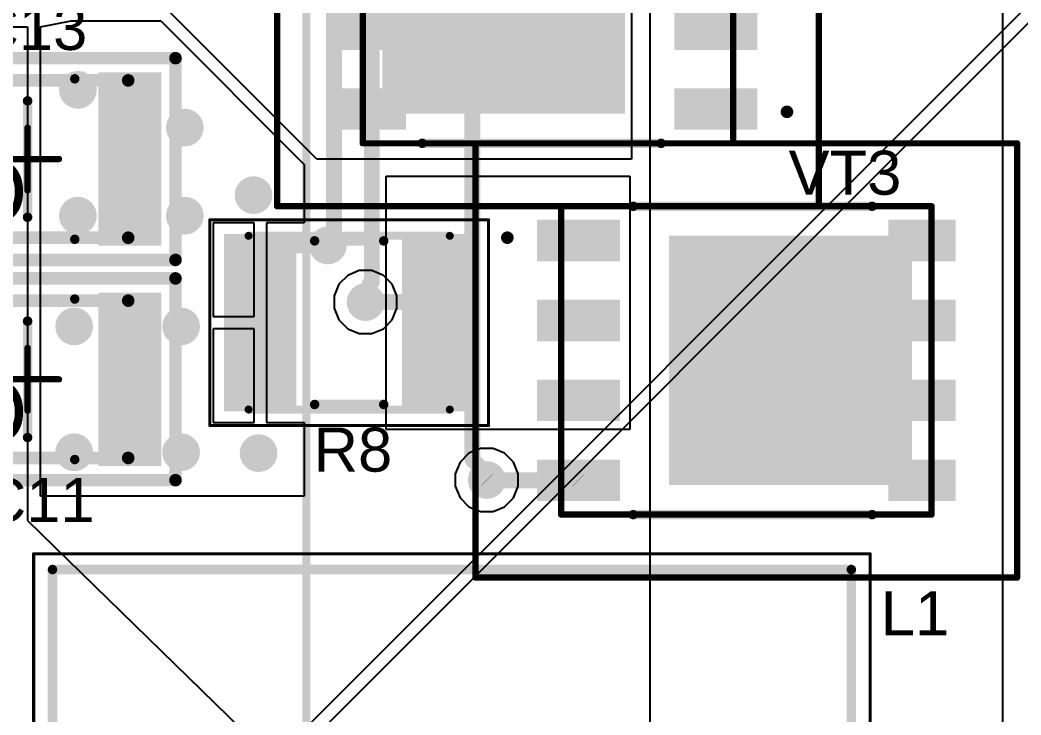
# Model space of a CAD drawing. Header units: inches. Extents: x 0 to 110, y 0 to 95.
# Drawn here: x 16.85 to 32.76, y 32.38 to 43.43 of the extents above; entities that cross this region are included whole.
import ezdxf

# ---------------------------------------------------------------- set-up
doc = ezdxf.new("R2010")
doc.units = ezdxf.units.IN
for name, color, linetype in [('Bottom Courtyard', 56, 'Continuous'), ('Bottom Layer', 5, 'Continuous'), ('Int1', 16, 'Continuous'), ('Int2', 76, 'Continuous'), ('Mechanical 13', 56, 'Continuous'), ('Panelize_Route Cutter Tool Detail', 56, 'Continuous'), ('Top Courtyard', 56, 'Continuous'), ('Top Layer', 1, 'Continuous'), ('Top Overlay', 2, 'Continuous'), ('Top Paste', 8, 'Continuous'), ('Top Solder', 216, 'Continuous'), ('Via Holes', 16, 'Continuous')]:
    doc.layers.add(name, color=color, linetype=linetype)
doc.styles.add('Arial', font='', dxfattribs={"height": 0.2})
doc.styles.get('Arial').set_extended_font_data('Arial')

# ---------------------------------------------------------------- blocks, each defined once
blk = doc.blocks.new('RPI_1037')
at = {"layer": 'Mechanical 13'}
blk.add_lwpolyline([(23.5, 25.5, 0.127, 0.127, 0), (23.5, -25.5, 0.127, 0.127, 0)], format="xyseb", dxfattribs=at)
blk = doc.blocks.new('1210C_1100')
at = {"layer": 'Top Layer'}
for points in [[(-2.102, 1.353), (-1.148, 1.353), (-1.148, -1.353), (-2.102, -1.353)], [(1.148, 1.353), (2.102, 1.353), (2.102, -1.353), (1.148, -1.353)]]:
    blk.add_hatch(color=1, dxfattribs=at).paths.add_polyline_path(points)
at = {"layer": 'Top Paste'}
for points in [[(-2.102, 1.353), (-1.148, 1.353), (-1.148, -1.353), (-2.102, -1.353)], [(1.148, 1.353), (2.102, 1.353), (2.102, -1.353), (1.148, -1.353)]]:
    blk.add_hatch(color=8, dxfattribs=at).paths.add_polyline_path(points)
at = {"layer": 'Top Solder'}
for points in [[(-2.127, 1.378), (-1.123, 1.378), (-1.123, -1.378), (-2.127, -1.378)], [(1.123, 1.378), (2.127, 1.378), (2.127, -1.378), (1.123, -1.378)]]:
    blk.add_hatch(color=216, dxfattribs=at).paths.add_polyline_path(points)
at = {"layer": 'Bottom Courtyard'}
for points in [[(0, 0.5, 0.1, 0.1, 0), (0, -0.5, 0.1, 0.1, 0)], [(0.5, 0, 0.1, 0.1, 0), (-0.5, 0, 0.1, 0.1, 0)]]:
    blk.add_lwpolyline(points, format="xyseb", dxfattribs=at)
for points in [[(-0.025, 0.5, 0.05, 0.05, 1), (0.025, 0.5, 0.05, 0.05, 1)], [(-0.525, 0, 0.05, 0.05, 1), (-0.475, 0, 0.05, 0.05, 1)], [(0.475, 0, 0.05, 0.05, 1), (0.525, 0, 0.05, 0.05, 1)], [(-0.025, -0.5, 0.05, 0.05, 1), (0.025, -0.5, 0.05, 0.05, 1)]]:
    blk.add_lwpolyline(points, format="xyseb", close=True, dxfattribs=at)
at = {"layer": 'Mechanical 13'}
for points in [[(1.6, 1.25, 0.2, 0.2, 0), (-1.6, 1.25, 0.2, 0.2, 0)], [(-1.6, 1.25, 0.2, 0.2, 0), (-1.6, -1.25, 0.2, 0.2, 0)], [(1.6, 1.25, 0.2, 0.2, 0), (1.6, -1.25, 0.2, 0.2, 0)], [(1.6, -1.25, 0.2, 0.2, 0), (-1.6, -1.25, 0.2, 0.2, 0)]]:
    blk.add_lwpolyline(points, format="xyseb", dxfattribs=at)
for points in [[(-1.65, 1.25, 0.1, 0.1, 1), (-1.55, 1.25, 0.1, 0.1, 1)], [(-1.65, 1.25, 0.1, 0.1, 1), (-1.55, 1.25, 0.1, 0.1, 1)], [(1.55, 1.25, 0.1, 0.1, 1), (1.65, 1.25, 0.1, 0.1, 1)], [(1.55, 1.25, 0.1, 0.1, 1), (1.65, 1.25, 0.1, 0.1, 1)], [(-1.65, -1.25, 0.1, 0.1, 1), (-1.55, -1.25, 0.1, 0.1, 1)], [(-1.65, -1.25, 0.1, 0.1, 1), (-1.55, -1.25, 0.1, 0.1, 1)], [(1.55, -1.25, 0.1, 0.1, 1), (1.65, -1.25, 0.1, 0.1, 1)], [(1.55, -1.25, 0.1, 0.1, 1), (1.65, -1.25, 0.1, 0.1, 1)]]:
    blk.add_lwpolyline(points, format="xyseb", close=True, dxfattribs=at)
at = {"layer": 'Panelize_Route Cutter Tool Detail'}
for points in [[(2.352, 1.603, 0.2, 0.2, 0), (-2.352, 1.603, 0.2, 0.2, 0)], [(-2.352, 1.603, 0.2, 0.2, 0), (-2.352, -1.603, 0.2, 0.2, 0)], [(2.352, 1.603, 0.2, 0.2, 0), (2.352, -1.603, 0.2, 0.2, 0)], [(2.352, -1.603, 0.2, 0.2, 0), (-2.352, -1.603, 0.2, 0.2, 0)]]:
    blk.add_lwpolyline(points, format="xyseb", dxfattribs=at)
for points in [[(-2.402, 1.603, 0.1, 0.1, 1), (-2.302, 1.603, 0.1, 0.1, 1)], [(-2.402, 1.603, 0.1, 0.1, 1), (-2.302, 1.603, 0.1, 0.1, 1)], [(2.302, 1.603, 0.1, 0.1, 1), (2.402, 1.603, 0.1, 0.1, 1)], [(2.302, 1.603, 0.1, 0.1, 1), (2.402, 1.603, 0.1, 0.1, 1)], [(-2.402, -1.603, 0.1, 0.1, 1), (-2.302, -1.603, 0.1, 0.1, 1)], [(-2.402, -1.603, 0.1, 0.1, 1), (-2.302, -1.603, 0.1, 0.1, 1)], [(2.302, -1.603, 0.1, 0.1, 1), (2.402, -1.603, 0.1, 0.1, 1)], [(2.302, -1.603, 0.1, 0.1, 1), (2.402, -1.603, 0.1, 0.1, 1)]]:
    blk.add_lwpolyline(points, format="xyseb", close=True, dxfattribs=at)
at = {"layer": 'Top Courtyard'}
for points in [[(2.352, 1.603, 0.2, 0.2, 0), (-2.352, 1.603, 0.2, 0.2, 0)], [(-2.352, 1.603, 0.2, 0.2, 0), (-2.352, -1.603, 0.2, 0.2, 0)], [(2.352, 1.603, 0.2, 0.2, 0), (2.352, -1.603, 0.2, 0.2, 0)], [(2.352, -1.603, 0.2, 0.2, 0), (-2.352, -1.603, 0.2, 0.2, 0)]]:
    blk.add_lwpolyline(points, format="xyseb", dxfattribs=at)
for points in [[(-2.402, 1.603, 0.1, 0.1, 1), (-2.302, 1.603, 0.1, 0.1, 1)], [(-2.402, 1.603, 0.1, 0.1, 1), (-2.302, 1.603, 0.1, 0.1, 1)], [(2.302, 1.603, 0.1, 0.1, 1), (2.402, 1.603, 0.1, 0.1, 1)], [(2.302, 1.603, 0.1, 0.1, 1), (2.402, 1.603, 0.1, 0.1, 1)], [(-2.402, -1.603, 0.1, 0.1, 1), (-2.302, -1.603, 0.1, 0.1, 1)], [(-2.402, -1.603, 0.1, 0.1, 1), (-2.302, -1.603, 0.1, 0.1, 1)], [(2.302, -1.603, 0.1, 0.1, 1), (2.402, -1.603, 0.1, 0.1, 1)], [(2.302, -1.603, 0.1, 0.1, 1), (2.402, -1.603, 0.1, 0.1, 1)]]:
    blk.add_lwpolyline(points, format="xyseb", close=True, dxfattribs=at)
at = {"layer": 'Top Overlay'}
for points in [[(0.75, 1.275, 0.15, 0.15, 0), (-0.75, 1.275, 0.15, 0.15, 0)], [(0, 0.925, 0.15, 0.15, 0), (0, 0, 0.15, 0.15, 0)], [(0, 0, 0.15, 0.15, 0), (0, -0.925, 0.15, 0.15, 0)], [(0.75, -1.275, 0.15, 0.15, 0), (-0.75, -1.275, 0.15, 0.15, 0)]]:
    blk.add_lwpolyline(points, format="xyseb", dxfattribs=at)
for points in [[(-0.788, 1.275, 0.075, 0.075, 1), (-0.713, 1.275, 0.075, 0.075, 1)], [(0.713, 1.275, 0.075, 0.075, 1), (0.788, 1.275, 0.075, 0.075, 1)], [(-0.038, 0.925, 0.075, 0.075, 1), (0.038, 0.925, 0.075, 0.075, 1)], [(-0.038, 0, 0.075, 0.075, 1), (0.038, 0, 0.075, 0.075, 1)], [(-0.038, 0, 0.075, 0.075, 1), (0.038, 0, 0.075, 0.075, 1)], [(-0.038, -0.925, 0.075, 0.075, 1), (0.038, -0.925, 0.075, 0.075, 1)], [(-0.788, -1.275, 0.075, 0.075, 1), (-0.713, -1.275, 0.075, 0.075, 1)], [(0.713, -1.275, 0.075, 0.075, 1), (0.788, -1.275, 0.075, 0.075, 1)]]:
    blk.add_lwpolyline(points, format="xyseb", close=True, dxfattribs=at)
at = {"layer": 'Panelize_Route Cutter Tool Detail', "style": 'Arial'}
blk.add_text('C11', height=1, dxfattribs=at).set_placement((0, 0.011))
blk = doc.blocks.new('1210C_1102')
at = {"layer": 'Top Layer'}
for points in [[(-2.102, 1.353), (-1.148, 1.353), (-1.148, -1.353), (-2.102, -1.353)], [(1.148, 1.353), (2.102, 1.353), (2.102, -1.353), (1.148, -1.353)]]:
    blk.add_hatch(color=1, dxfattribs=at).paths.add_polyline_path(points)
at = {"layer": 'Top Paste'}
for points in [[(-2.102, 1.353), (-1.148, 1.353), (-1.148, -1.353), (-2.102, -1.353)], [(1.148, 1.353), (2.102, 1.353), (2.102, -1.353), (1.148, -1.353)]]:
    blk.add_hatch(color=8, dxfattribs=at).paths.add_polyline_path(points)
at = {"layer": 'Top Solder'}
for points in [[(-2.127, 1.378), (-1.123, 1.378), (-1.123, -1.378), (-2.127, -1.378)], [(1.123, 1.378), (2.127, 1.378), (2.127, -1.378), (1.123, -1.378)]]:
    blk.add_hatch(color=216, dxfattribs=at).paths.add_polyline_path(points)
at = {"layer": 'Bottom Courtyard'}
for points in [[(0, 0.5, 0.1, 0.1, 0), (0, -0.5, 0.1, 0.1, 0)], [(0.5, 0, 0.1, 0.1, 0), (-0.5, 0, 0.1, 0.1, 0)]]:
    blk.add_lwpolyline(points, format="xyseb", dxfattribs=at)
for points in [[(-0.025, 0.5, 0.05, 0.05, 1), (0.025, 0.5, 0.05, 0.05, 1)], [(-0.525, 0, 0.05, 0.05, 1), (-0.475, 0, 0.05, 0.05, 1)], [(0.475, 0, 0.05, 0.05, 1), (0.525, 0, 0.05, 0.05, 1)], [(-0.025, -0.5, 0.05, 0.05, 1), (0.025, -0.5, 0.05, 0.05, 1)]]:
    blk.add_lwpolyline(points, format="xyseb", close=True, dxfattribs=at)
at = {"layer": 'Mechanical 13'}
for points in [[(1.6, 1.25, 0.2, 0.2, 0), (-1.6, 1.25, 0.2, 0.2, 0)], [(-1.6, 1.25, 0.2, 0.2, 0), (-1.6, -1.25, 0.2, 0.2, 0)], [(1.6, 1.25, 0.2, 0.2, 0), (1.6, -1.25, 0.2, 0.2, 0)], [(1.6, -1.25, 0.2, 0.2, 0), (-1.6, -1.25, 0.2, 0.2, 0)]]:
    blk.add_lwpolyline(points, format="xyseb", dxfattribs=at)
for points in [[(-1.65, 1.25, 0.1, 0.1, 1), (-1.55, 1.25, 0.1, 0.1, 1)], [(-1.65, 1.25, 0.1, 0.1, 1), (-1.55, 1.25, 0.1, 0.1, 1)], [(1.55, 1.25, 0.1, 0.1, 1), (1.65, 1.25, 0.1, 0.1, 1)], [(1.55, 1.25, 0.1, 0.1, 1), (1.65, 1.25, 0.1, 0.1, 1)], [(-1.65, -1.25, 0.1, 0.1, 1), (-1.55, -1.25, 0.1, 0.1, 1)], [(-1.65, -1.25, 0.1, 0.1, 1), (-1.55, -1.25, 0.1, 0.1, 1)], [(1.55, -1.25, 0.1, 0.1, 1), (1.65, -1.25, 0.1, 0.1, 1)], [(1.55, -1.25, 0.1, 0.1, 1), (1.65, -1.25, 0.1, 0.1, 1)]]:
    blk.add_lwpolyline(points, format="xyseb", close=True, dxfattribs=at)
at = {"layer": 'Panelize_Route Cutter Tool Detail'}
for points in [[(2.352, 1.603, 0.2, 0.2, 0), (-2.352, 1.603, 0.2, 0.2, 0)], [(-2.352, 1.603, 0.2, 0.2, 0), (-2.352, -1.603, 0.2, 0.2, 0)], [(2.352, 1.603, 0.2, 0.2, 0), (2.352, -1.603, 0.2, 0.2, 0)], [(2.352, -1.603, 0.2, 0.2, 0), (-2.352, -1.603, 0.2, 0.2, 0)]]:
    blk.add_lwpolyline(points, format="xyseb", dxfattribs=at)
for points in [[(-2.402, 1.603, 0.1, 0.1, 1), (-2.302, 1.603, 0.1, 0.1, 1)], [(-2.402, 1.603, 0.1, 0.1, 1), (-2.302, 1.603, 0.1, 0.1, 1)], [(2.302, 1.603, 0.1, 0.1, 1), (2.402, 1.603, 0.1, 0.1, 1)], [(2.302, 1.603, 0.1, 0.1, 1), (2.402, 1.603, 0.1, 0.1, 1)], [(-2.402, -1.603, 0.1, 0.1, 1), (-2.302, -1.603, 0.1, 0.1, 1)], [(-2.402, -1.603, 0.1, 0.1, 1), (-2.302, -1.603, 0.1, 0.1, 1)], [(2.302, -1.603, 0.1, 0.1, 1), (2.402, -1.603, 0.1, 0.1, 1)], [(2.302, -1.603, 0.1, 0.1, 1), (2.402, -1.603, 0.1, 0.1, 1)]]:
    blk.add_lwpolyline(points, format="xyseb", close=True, dxfattribs=at)
at = {"layer": 'Top Courtyard'}
for points in [[(2.352, 1.603, 0.2, 0.2, 0), (-2.352, 1.603, 0.2, 0.2, 0)], [(-2.352, 1.603, 0.2, 0.2, 0), (-2.352, -1.603, 0.2, 0.2, 0)], [(2.352, 1.603, 0.2, 0.2, 0), (2.352, -1.603, 0.2, 0.2, 0)], [(2.352, -1.603, 0.2, 0.2, 0), (-2.352, -1.603, 0.2, 0.2, 0)]]:
    blk.add_lwpolyline(points, format="xyseb", dxfattribs=at)
for points in [[(-2.402, 1.603, 0.1, 0.1, 1), (-2.302, 1.603, 0.1, 0.1, 1)], [(-2.402, 1.603, 0.1, 0.1, 1), (-2.302, 1.603, 0.1, 0.1, 1)], [(2.302, 1.603, 0.1, 0.1, 1), (2.402, 1.603, 0.1, 0.1, 1)], [(2.302, 1.603, 0.1, 0.1, 1), (2.402, 1.603, 0.1, 0.1, 1)], [(-2.402, -1.603, 0.1, 0.1, 1), (-2.302, -1.603, 0.1, 0.1, 1)], [(-2.402, -1.603, 0.1, 0.1, 1), (-2.302, -1.603, 0.1, 0.1, 1)], [(2.302, -1.603, 0.1, 0.1, 1), (2.402, -1.603, 0.1, 0.1, 1)], [(2.302, -1.603, 0.1, 0.1, 1), (2.402, -1.603, 0.1, 0.1, 1)]]:
    blk.add_lwpolyline(points, format="xyseb", close=True, dxfattribs=at)
at = {"layer": 'Top Overlay'}
for points in [[(0.75, 1.275, 0.15, 0.15, 0), (-0.75, 1.275, 0.15, 0.15, 0)], [(0, 0.925, 0.15, 0.15, 0), (0, 0, 0.15, 0.15, 0)], [(0, 0, 0.15, 0.15, 0), (0, -0.925, 0.15, 0.15, 0)], [(0.75, -1.275, 0.15, 0.15, 0), (-0.75, -1.275, 0.15, 0.15, 0)]]:
    blk.add_lwpolyline(points, format="xyseb", dxfattribs=at)
for points in [[(-0.788, 1.275, 0.075, 0.075, 1), (-0.713, 1.275, 0.075, 0.075, 1)], [(0.713, 1.275, 0.075, 0.075, 1), (0.788, 1.275, 0.075, 0.075, 1)], [(-0.038, 0.925, 0.075, 0.075, 1), (0.038, 0.925, 0.075, 0.075, 1)], [(-0.038, 0, 0.075, 0.075, 1), (0.038, 0, 0.075, 0.075, 1)], [(-0.038, 0, 0.075, 0.075, 1), (0.038, 0, 0.075, 0.075, 1)], [(-0.038, -0.925, 0.075, 0.075, 1), (0.038, -0.925, 0.075, 0.075, 1)], [(-0.788, -1.275, 0.075, 0.075, 1), (-0.713, -1.275, 0.075, 0.075, 1)], [(0.713, -1.275, 0.075, 0.075, 1), (0.788, -1.275, 0.075, 0.075, 1)]]:
    blk.add_lwpolyline(points, format="xyseb", close=True, dxfattribs=at)
at = {"layer": 'Panelize_Route Cutter Tool Detail', "style": 'Arial'}
blk.add_text('C13', height=1, dxfattribs=at).set_placement((0, 0.011))
blk = doc.blocks.new('SPRH127_1114')
at = {"layer": 'Mechanical 13'}
for points in [[(-6.096, 6.223, 0.127, 0.127, 0), (-6.096, -6.477, 0.127, 0.127, 0)], [(6.604, 6.223, 0.127, 0.127, 0), (6.604, -6.477, 0.127, 0.127, 0)], [(6.604, -6.477, 0.127, 0.127, 0), (-6.096, -6.477, 0.127, 0.127, 0)]]:
    blk.add_lwpolyline(points, format="xyseb", dxfattribs=at)
for points in [[(-6.128, -6.477, 0.0635, 0.0635, 1), (-6.064, -6.477, 0.0635, 0.0635, 1)], [(-6.128, -6.477, 0.0635, 0.0635, 1), (-6.064, -6.477, 0.0635, 0.0635, 1)], [(6.572, -6.477, 0.0635, 0.0635, 1), (6.636, -6.477, 0.0635, 0.0635, 1)], [(6.572, -6.477, 0.0635, 0.0635, 1), (6.636, -6.477, 0.0635, 0.0635, 1)]]:
    blk.add_lwpolyline(points, format="xyseb", close=True, dxfattribs=at)
at = {"layer": 'Top Courtyard'}
for points in [[(-6.396, 6.473, 0.05, 0.05, 0), (-6.396, -6.727, 0.05, 0.05, 0)], [(6.904, 6.473, 0.05, 0.05, 0), (6.904, -6.727, 0.05, 0.05, 0)], [(6.904, -6.727, 0.05, 0.05, 0), (-6.396, -6.727, 0.05, 0.05, 0)]]:
    blk.add_lwpolyline(points, format="xyseb", dxfattribs=at)
for points in [[(-6.408, -6.727, 0.025, 0.025, 1), (-6.384, -6.727, 0.025, 0.025, 1)], [(-6.408, -6.727, 0.025, 0.025, 1), (-6.384, -6.727, 0.025, 0.025, 1)], [(6.892, -6.727, 0.025, 0.025, 1), (6.916, -6.727, 0.025, 0.025, 1)], [(6.892, -6.727, 0.025, 0.025, 1), (6.916, -6.727, 0.025, 0.025, 1)]]:
    blk.add_lwpolyline(points, format="xyseb", close=True, dxfattribs=at)
at = {"layer": 'Top Overlay'}
for points in [[(-6.096, -3.227, 0.15, 0.15, 0), (-6.096, -6.477, 0.15, 0.15, 0)], [(6.604, -3.227, 0.15, 0.15, 0), (6.604, -6.477, 0.15, 0.15, 0)], [(6.604, -6.477, 0.15, 0.15, 0), (-6.096, -6.477, 0.15, 0.15, 0)]]:
    blk.add_lwpolyline(points, format="xyseb", dxfattribs=at)
for points in [[(-6.134, -6.477, 0.075, 0.075, 1), (-6.058, -6.477, 0.075, 0.075, 1)], [(-6.134, -6.477, 0.075, 0.075, 1), (-6.058, -6.477, 0.075, 0.075, 1)], [(6.566, -6.477, 0.075, 0.075, 1), (6.642, -6.477, 0.075, 0.075, 1)], [(6.566, -6.477, 0.075, 0.075, 1), (6.642, -6.477, 0.075, 0.075, 1)]]:
    blk.add_lwpolyline(points, format="xyseb", close=True, dxfattribs=at)
blk = doc.blocks.new('1210R_1121')
at = {"layer": 'Top Layer'}
for points in [[(-1.963, 1.385), (-0.863, 1.385), (-0.863, -1.385), (-1.963, -1.385)], [(0.863, 1.385), (1.963, 1.385), (1.963, -1.385), (0.863, -1.385)]]:
    blk.add_hatch(color=1, dxfattribs=at).paths.add_polyline_path(points)
at = {"layer": 'Top Paste'}
for points in [[(-1.963, 1.385), (-0.863, 1.385), (-0.863, -1.385), (-1.963, -1.385)], [(0.863, 1.385), (1.963, 1.385), (1.963, -1.385), (0.863, -1.385)]]:
    blk.add_hatch(color=8, dxfattribs=at).paths.add_polyline_path(points)
at = {"layer": 'Top Solder'}
for points in [[(-1.988, 1.41), (-0.838, 1.41), (-0.838, -1.41), (-1.988, -1.41)], [(0.838, 1.41), (1.988, 1.41), (1.988, -1.41), (0.838, -1.41)]]:
    blk.add_hatch(color=216, dxfattribs=at).paths.add_polyline_path(points)
at = {"layer": 'Mechanical 13'}
for points in [[(-1.6, 1.38, 0.127, 0.127, 0), (1.6, 1.38, 0.127, 0.127, 0)], [(-1.6, -1.38, 0.127, 0.127, 0), (-1.6, 1.38, 0.127, 0.127, 0)], [(1.6, -1.38, 0.127, 0.127, 0), (1.6, 1.38, 0.127, 0.127, 0)], [(-1.6, -1.38, 0.127, 0.127, 0), (1.6, -1.38, 0.127, 0.127, 0)]]:
    blk.add_lwpolyline(points, format="xyseb", dxfattribs=at)
for points in [[(-1.632, 1.38, 0.0635, 0.0635, 1), (-1.568, 1.38, 0.0635, 0.0635, 1)], [(-1.632, 1.38, 0.0635, 0.0635, 1), (-1.568, 1.38, 0.0635, 0.0635, 1)], [(1.568, 1.38, 0.0635, 0.0635, 1), (1.632, 1.38, 0.0635, 0.0635, 1)], [(1.568, 1.38, 0.0635, 0.0635, 1), (1.632, 1.38, 0.0635, 0.0635, 1)], [(-1.632, -1.38, 0.0635, 0.0635, 1), (-1.568, -1.38, 0.0635, 0.0635, 1)], [(-1.632, -1.38, 0.0635, 0.0635, 1), (-1.568, -1.38, 0.0635, 0.0635, 1)], [(1.568, -1.38, 0.0635, 0.0635, 1), (1.632, -1.38, 0.0635, 0.0635, 1)], [(1.568, -1.38, 0.0635, 0.0635, 1), (1.632, -1.38, 0.0635, 0.0635, 1)]]:
    blk.add_lwpolyline(points, format="xyseb", close=True, dxfattribs=at)
at = {"layer": 'Top Courtyard'}
for points in [[(-2.215, 1.635, 0.05, 0.05, 0), (2.215, 1.635, 0.05, 0.05, 0)], [(-2.215, -1.635, 0.05, 0.05, 0), (-2.215, 1.635, 0.05, 0.05, 0)], [(2.215, -1.635, 0.05, 0.05, 0), (2.215, 1.635, 0.05, 0.05, 0)], [(-2.215, -1.635, 0.05, 0.05, 0), (2.215, -1.635, 0.05, 0.05, 0)]]:
    blk.add_lwpolyline(points, format="xyseb", dxfattribs=at)
for points in [[(-2.227, 1.635, 0.025, 0.025, 1), (-2.203, 1.635, 0.025, 0.025, 1)], [(-2.227, 1.635, 0.025, 0.025, 1), (-2.203, 1.635, 0.025, 0.025, 1)], [(2.203, 1.635, 0.025, 0.025, 1), (2.227, 1.635, 0.025, 0.025, 1)], [(2.203, 1.635, 0.025, 0.025, 1), (2.227, 1.635, 0.025, 0.025, 1)], [(-2.227, -1.635, 0.025, 0.025, 1), (-2.203, -1.635, 0.025, 0.025, 1)], [(-2.227, -1.635, 0.025, 0.025, 1), (-2.203, -1.635, 0.025, 0.025, 1)], [(2.203, -1.635, 0.025, 0.025, 1), (2.227, -1.635, 0.025, 0.025, 1)], [(2.203, -1.635, 0.025, 0.025, 1), (2.227, -1.635, 0.025, 0.025, 1)]]:
    blk.add_lwpolyline(points, format="xyseb", close=True, dxfattribs=at)
at = {"layer": 'Top Overlay'}
for points in [[(-0.55, 1.3, 0.15, 0.15, 0), (0.55, 1.3, 0.15, 0.15, 0)], [(-0.55, -1.3, 0.15, 0.15, 0), (0.55, -1.3, 0.15, 0.15, 0)]]:
    blk.add_lwpolyline(points, format="xyseb", dxfattribs=at)
for points in [[(-0.587, 1.3, 0.075, 0.075, 1), (-0.512, 1.3, 0.075, 0.075, 1)], [(0.512, 1.3, 0.075, 0.075, 1), (0.587, 1.3, 0.075, 0.075, 1)], [(-0.587, -1.3, 0.075, 0.075, 1), (-0.512, -1.3, 0.075, 0.075, 1)], [(0.512, -1.3, 0.075, 0.075, 1), (0.587, -1.3, 0.075, 0.075, 1)]]:
    blk.add_lwpolyline(points, format="xyseb", close=True, dxfattribs=at)
blk = doc.blocks.new('P____PAK_SO_8_1126')
at = {"layer": 'Top Layer'}
for points in [[(-3.178, 2.21), (-1.908, 2.21), (-1.908, 1.6), (-3.178, 1.6)], [(2.411, 2.21), (3.431, 2.21), (3.431, 1.6), (2.411, 1.6)], [(-1.075, -1.955), (-1.075, 1.955), (2.735, 1.955), (2.735, -1.955)], [(-3.178, 0.94), (-1.908, 0.94), (-1.908, 0.33), (-3.178, 0.33)], [(2.722, 0.94), (3.432, 0.94), (3.432, 0.33), (2.722, 0.33)], [(-3.178, -0.33), (-1.908, -0.33), (-1.908, -0.94), (-3.178, -0.94)], [(2.722, -0.33), (3.432, -0.33), (3.432, -0.94), (2.722, -0.94)], [(-3.178, -1.6), (-1.908, -1.6), (-1.908, -2.21), (-3.178, -2.21)], [(2.411, -1.6), (3.431, -1.6), (3.431, -2.21), (2.411, -2.21)]]:
    blk.add_hatch(color=1, dxfattribs=at).paths.add_polyline_path(points)
at = {"layer": 'Top Paste'}
for points in [[(-3.178, 2.21), (-1.908, 2.21), (-1.908, 1.6), (-3.178, 1.6)], [(2.411, 2.21), (3.431, 2.21), (3.431, 1.6), (2.411, 1.6)], [(-1.075, -1.955), (-1.075, 1.955), (2.735, 1.955), (2.735, -1.955)], [(-3.178, 0.94), (-1.908, 0.94), (-1.908, 0.33), (-3.178, 0.33)], [(2.722, 0.94), (3.432, 0.94), (3.432, 0.33), (2.722, 0.33)], [(-3.178, -0.33), (-1.908, -0.33), (-1.908, -0.94), (-3.178, -0.94)], [(2.722, -0.33), (3.432, -0.33), (3.432, -0.94), (2.722, -0.94)], [(-3.178, -1.6), (-1.908, -1.6), (-1.908, -2.21), (-3.178, -2.21)], [(2.411, -1.6), (3.431, -1.6), (3.431, -2.21), (2.411, -2.21)]]:
    blk.add_hatch(color=8, dxfattribs=at).paths.add_polyline_path(points)
at = {"layer": 'Top Solder'}
for points in [[(-3.203, 2.235), (-1.883, 2.235), (-1.883, 1.575), (-3.203, 1.575)], [(2.386, 2.235), (3.456, 2.235), (3.456, 1.575), (2.386, 1.575)], [(-1.1, -1.98), (-1.1, 1.98), (2.76, 1.98), (2.76, -1.98)], [(-3.203, 0.965), (-1.883, 0.965), (-1.883, 0.305), (-3.203, 0.305)], [(2.697, 0.965), (3.457, 0.965), (3.457, 0.305), (2.697, 0.305)], [(-3.203, -0.305), (-1.883, -0.305), (-1.883, -0.965), (-3.203, -0.965)], [(2.697, -0.305), (3.457, -0.305), (3.457, -0.965), (2.697, -0.965)], [(-3.203, -1.575), (-1.883, -1.575), (-1.883, -2.235), (-3.203, -2.235)], [(2.386, -1.575), (3.456, -1.575), (3.456, -2.235), (2.386, -2.235)]]:
    blk.add_hatch(color=216, dxfattribs=at).paths.add_polyline_path(points)
at = {"layer": 'Mechanical 13'}
for points in [[(-2.818, 2.45, 0.1, 0.1, 0), (-2.818, -2.45, 0.1, 0.1, 0)], [(3.072, 2.45, 0.1, 0.1, 0), (-2.818, 2.45, 0.1, 0.1, 0)], [(3.072, 2.45, 0.1, 0.1, 0), (3.072, -2.45, 0.1, 0.1, 0)], [(3.072, -2.45, 0.1, 0.1, 0), (-2.818, -2.45, 0.1, 0.1, 0)]]:
    blk.add_lwpolyline(points, format="xyseb", dxfattribs=at)
for points in [[(-2.843, 2.45, 0.05, 0.05, 1), (-2.793, 2.45, 0.05, 0.05, 1)], [(-2.843, 2.45, 0.05, 0.05, 1), (-2.793, 2.45, 0.05, 0.05, 1)], [(3.047, 2.45, 0.05, 0.05, 1), (3.097, 2.45, 0.05, 0.05, 1)], [(3.047, 2.45, 0.05, 0.05, 1), (3.097, 2.45, 0.05, 0.05, 1)], [(-2.843, -2.45, 0.05, 0.05, 1), (-2.793, -2.45, 0.05, 0.05, 1)], [(-2.843, -2.45, 0.05, 0.05, 1), (-2.793, -2.45, 0.05, 0.05, 1)], [(3.047, -2.45, 0.05, 0.05, 1), (3.097, -2.45, 0.05, 0.05, 1)], [(3.047, -2.45, 0.05, 0.05, 1), (3.097, -2.45, 0.05, 0.05, 1)]]:
    blk.add_lwpolyline(points, format="xyseb", close=True, dxfattribs=at)
at = {"layer": 'Top Courtyard'}
for points in [[(-4.178, 3.45, 0.1, 0.1, 0), (-4.178, -3.45, 0.1, 0.1, 0)], [(4.432, 3.45, 0.1, 0.1, 0), (-4.178, 3.45, 0.1, 0.1, 0)], [(4.432, 3.45, 0.1, 0.1, 0), (4.432, -3.45, 0.1, 0.1, 0)], [(4.432, -3.45, 0.1, 0.1, 0), (-4.178, -3.45, 0.1, 0.1, 0)]]:
    blk.add_lwpolyline(points, format="xyseb", dxfattribs=at)
for points in [[(-4.203, 3.45, 0.05, 0.05, 1), (-4.153, 3.45, 0.05, 0.05, 1)], [(-4.203, 3.45, 0.05, 0.05, 1), (-4.153, 3.45, 0.05, 0.05, 1)], [(4.407, 3.45, 0.05, 0.05, 1), (4.457, 3.45, 0.05, 0.05, 1)], [(4.407, 3.45, 0.05, 0.05, 1), (4.457, 3.45, 0.05, 0.05, 1)], [(-4.203, -3.45, 0.05, 0.05, 1), (-4.153, -3.45, 0.05, 0.05, 1)], [(-4.203, -3.45, 0.05, 0.05, 1), (-4.153, -3.45, 0.05, 0.05, 1)], [(4.407, -3.45, 0.05, 0.05, 1), (4.457, -3.45, 0.05, 0.05, 1)], [(4.407, -3.45, 0.05, 0.05, 1), (4.457, -3.45, 0.05, 0.05, 1)]]:
    blk.add_lwpolyline(points, format="xyseb", close=True, dxfattribs=at)
at = {"layer": 'Top Overlay'}
for points in [[(2.127, 2.45, 0.15, 0.15, 0), (-1.673, 2.45, 0.15, 0.15, 0)], [(-3.673, 1.9, 0.1, 0.1, -1), (-3.673, 2, 0.1, 0.1, 0)], [(-3.673, 2, 0.1, 0.1, -1), (-3.673, 1.9, 0.1, 0.1, 0)], [(2.127, -2.45, 0.15, 0.15, 0), (-1.673, -2.45, 0.15, 0.15, 0)]]:
    blk.add_lwpolyline(points, format="xyseb", dxfattribs=at)
for points in [[(-1.71, 2.45, 0.075, 0.075, 1), (-1.635, 2.45, 0.075, 0.075, 1)], [(2.09, 2.45, 0.075, 0.075, 1), (2.165, 2.45, 0.075, 0.075, 1)], [(-3.698, 2, 0.05, 0.05, 1), (-3.648, 2, 0.05, 0.05, 1)], [(-3.698, 2, 0.05, 0.05, 1), (-3.648, 2, 0.05, 0.05, 1)], [(-3.698, 1.9, 0.05, 0.05, 1), (-3.648, 1.9, 0.05, 0.05, 1)], [(-3.698, 1.9, 0.05, 0.05, 1), (-3.648, 1.9, 0.05, 0.05, 1)], [(-1.71, -2.45, 0.075, 0.075, 1), (-1.635, -2.45, 0.075, 0.075, 1)], [(2.09, -2.45, 0.075, 0.075, 1), (2.165, -2.45, 0.075, 0.075, 1)]]:
    blk.add_lwpolyline(points, format="xyseb", close=True, dxfattribs=at)
blk = doc.blocks.new('P____PAK_SO_8_1127')
at = {"layer": 'Top Layer'}
for points in [[(-3.178, 2.21), (-1.908, 2.21), (-1.908, 1.6), (-3.178, 1.6)], [(2.411, 2.21), (3.431, 2.21), (3.431, 1.6), (2.411, 1.6)], [(-1.075, -1.955), (-1.075, 1.955), (2.735, 1.955), (2.735, -1.955)], [(-3.178, 0.94), (-1.908, 0.94), (-1.908, 0.33), (-3.178, 0.33)], [(2.722, 0.94), (3.432, 0.94), (3.432, 0.33), (2.722, 0.33)], [(-3.178, -0.33), (-1.908, -0.33), (-1.908, -0.94), (-3.178, -0.94)], [(2.722, -0.33), (3.432, -0.33), (3.432, -0.94), (2.722, -0.94)], [(-3.178, -1.6), (-1.908, -1.6), (-1.908, -2.21), (-3.178, -2.21)], [(2.411, -1.6), (3.431, -1.6), (3.431, -2.21), (2.411, -2.21)]]:
    blk.add_hatch(color=1, dxfattribs=at).paths.add_polyline_path(points)
at = {"layer": 'Top Paste'}
for points in [[(-3.178, 2.21), (-1.908, 2.21), (-1.908, 1.6), (-3.178, 1.6)], [(2.411, 2.21), (3.431, 2.21), (3.431, 1.6), (2.411, 1.6)], [(-1.075, -1.955), (-1.075, 1.955), (2.735, 1.955), (2.735, -1.955)], [(-3.178, 0.94), (-1.908, 0.94), (-1.908, 0.33), (-3.178, 0.33)], [(2.722, 0.94), (3.432, 0.94), (3.432, 0.33), (2.722, 0.33)], [(-3.178, -0.33), (-1.908, -0.33), (-1.908, -0.94), (-3.178, -0.94)], [(2.722, -0.33), (3.432, -0.33), (3.432, -0.94), (2.722, -0.94)], [(-3.178, -1.6), (-1.908, -1.6), (-1.908, -2.21), (-3.178, -2.21)], [(2.411, -1.6), (3.431, -1.6), (3.431, -2.21), (2.411, -2.21)]]:
    blk.add_hatch(color=8, dxfattribs=at).paths.add_polyline_path(points)
at = {"layer": 'Top Solder'}
for points in [[(-3.203, 2.235), (-1.883, 2.235), (-1.883, 1.575), (-3.203, 1.575)], [(2.386, 2.235), (3.456, 2.235), (3.456, 1.575), (2.386, 1.575)], [(-1.1, -1.98), (-1.1, 1.98), (2.76, 1.98), (2.76, -1.98)], [(-3.203, 0.965), (-1.883, 0.965), (-1.883, 0.305), (-3.203, 0.305)], [(2.697, 0.965), (3.457, 0.965), (3.457, 0.305), (2.697, 0.305)], [(-3.203, -0.305), (-1.883, -0.305), (-1.883, -0.965), (-3.203, -0.965)], [(2.697, -0.305), (3.457, -0.305), (3.457, -0.965), (2.697, -0.965)], [(-3.203, -1.575), (-1.883, -1.575), (-1.883, -2.235), (-3.203, -2.235)], [(2.386, -1.575), (3.456, -1.575), (3.456, -2.235), (2.386, -2.235)]]:
    blk.add_hatch(color=216, dxfattribs=at).paths.add_polyline_path(points)
at = {"layer": 'Mechanical 13'}
for points in [[(-2.818, 2.45, 0.1, 0.1, 0), (3.072, 2.45, 0.1, 0.1, 0)], [(-2.818, -2.45, 0.1, 0.1, 0), (-2.818, 2.45, 0.1, 0.1, 0)], [(3.072, -2.45, 0.1, 0.1, 0), (3.072, 2.45, 0.1, 0.1, 0)], [(-2.818, -2.45, 0.1, 0.1, 0), (3.072, -2.45, 0.1, 0.1, 0)]]:
    blk.add_lwpolyline(points, format="xyseb", dxfattribs=at)
for points in [[(-2.843, 2.45, 0.05, 0.05, 1), (-2.793, 2.45, 0.05, 0.05, 1)], [(-2.843, 2.45, 0.05, 0.05, 1), (-2.793, 2.45, 0.05, 0.05, 1)], [(3.047, 2.45, 0.05, 0.05, 1), (3.097, 2.45, 0.05, 0.05, 1)], [(3.047, 2.45, 0.05, 0.05, 1), (3.097, 2.45, 0.05, 0.05, 1)], [(-2.843, -2.45, 0.05, 0.05, 1), (-2.793, -2.45, 0.05, 0.05, 1)], [(-2.843, -2.45, 0.05, 0.05, 1), (-2.793, -2.45, 0.05, 0.05, 1)], [(3.047, -2.45, 0.05, 0.05, 1), (3.097, -2.45, 0.05, 0.05, 1)], [(3.047, -2.45, 0.05, 0.05, 1), (3.097, -2.45, 0.05, 0.05, 1)]]:
    blk.add_lwpolyline(points, format="xyseb", close=True, dxfattribs=at)
at = {"layer": 'Top Courtyard'}
for points in [[(-4.178, 3.45, 0.1, 0.1, 0), (4.432, 3.45, 0.1, 0.1, 0)], [(-4.178, -3.45, 0.1, 0.1, 0), (-4.178, 3.45, 0.1, 0.1, 0)], [(4.432, -3.45, 0.1, 0.1, 0), (4.432, 3.45, 0.1, 0.1, 0)], [(-4.178, -3.45, 0.1, 0.1, 0), (4.432, -3.45, 0.1, 0.1, 0)]]:
    blk.add_lwpolyline(points, format="xyseb", dxfattribs=at)
for points in [[(-4.203, 3.45, 0.05, 0.05, 1), (-4.153, 3.45, 0.05, 0.05, 1)], [(-4.203, 3.45, 0.05, 0.05, 1), (-4.153, 3.45, 0.05, 0.05, 1)], [(4.407, 3.45, 0.05, 0.05, 1), (4.457, 3.45, 0.05, 0.05, 1)], [(4.407, 3.45, 0.05, 0.05, 1), (4.457, 3.45, 0.05, 0.05, 1)], [(-4.203, -3.45, 0.05, 0.05, 1), (-4.153, -3.45, 0.05, 0.05, 1)], [(-4.203, -3.45, 0.05, 0.05, 1), (-4.153, -3.45, 0.05, 0.05, 1)], [(4.407, -3.45, 0.05, 0.05, 1), (4.457, -3.45, 0.05, 0.05, 1)], [(4.407, -3.45, 0.05, 0.05, 1), (4.457, -3.45, 0.05, 0.05, 1)]]:
    blk.add_lwpolyline(points, format="xyseb", close=True, dxfattribs=at)
at = {"layer": 'Top Overlay'}
for points in [[(-1.673, 2.45, 0.15, 0.15, 0), (2.127, 2.45, 0.15, 0.15, 0)], [(-3.673, 1.9, 0.1, 0.1, -1), (-3.673, 2, 0.1, 0.1, 0)], [(-3.673, 2, 0.1, 0.1, -1), (-3.673, 1.9, 0.1, 0.1, 0)], [(-1.673, -2.45, 0.15, 0.15, 0), (2.127, -2.45, 0.15, 0.15, 0)]]:
    blk.add_lwpolyline(points, format="xyseb", dxfattribs=at)
for points in [[(-1.71, 2.45, 0.075, 0.075, 1), (-1.635, 2.45, 0.075, 0.075, 1)], [(2.09, 2.45, 0.075, 0.075, 1), (2.165, 2.45, 0.075, 0.075, 1)], [(-3.698, 2, 0.05, 0.05, 1), (-3.648, 2, 0.05, 0.05, 1)], [(-3.698, 2, 0.05, 0.05, 1), (-3.648, 2, 0.05, 0.05, 1)], [(-3.698, 1.9, 0.05, 0.05, 1), (-3.648, 1.9, 0.05, 0.05, 1)], [(-3.698, 1.9, 0.05, 0.05, 1), (-3.648, 1.9, 0.05, 0.05, 1)], [(-1.71, -2.45, 0.075, 0.075, 1), (-1.635, -2.45, 0.075, 0.075, 1)], [(2.09, -2.45, 0.075, 0.075, 1), (2.165, -2.45, 0.075, 0.075, 1)]]:
    blk.add_lwpolyline(points, format="xyseb", close=True, dxfattribs=at)

msp = doc.modelspace()

# ---------------------------------------------------------------- hatches: boundary and pattern name
at = {"layer": 'Bottom Layer'}
h = msp.add_hatch(color=5, dxfattribs=at)
edge = h.paths.add_edge_path()
edge.add_arc((17.769, 42.317), 0.3, 0, 360)
h = msp.add_hatch(color=5, dxfattribs=at)
edge = h.paths.add_edge_path()
edge.add_arc((19.469, 41.717), 0.3, 0, 360)
h = msp.add_hatch(color=5, dxfattribs=at)
edge = h.paths.add_edge_path()
edge.add_arc((20.561, 40.644), 0.3, 0, 360)
h = msp.add_hatch(color=5, dxfattribs=at)
edge = h.paths.add_edge_path()
edge.add_arc((17.769, 40.317), 0.3, 0, 360)
h = msp.add_hatch(color=5, dxfattribs=at)
edge = h.paths.add_edge_path()
edge.add_arc((19.469, 40.317), 0.3, 0, 360)
h = msp.add_hatch(color=5, dxfattribs=at)
edge = h.paths.add_edge_path()
edge.add_arc((21.742, 39.844), 0.3, 0, 360)
h = msp.add_hatch(color=5, dxfattribs=at)
edge = h.paths.add_edge_path()
edge.add_arc((22.342, 38.944), 0.3, 0, 360)
h = msp.add_hatch(color=5, dxfattribs=at)
edge = h.paths.add_edge_path()
edge.add_arc((17.71, 38.558), 0.3, 0, 360)
h = msp.add_hatch(color=5, dxfattribs=at)
edge = h.paths.add_edge_path()
edge.add_arc((19.41, 38.558), 0.3, 0, 360)
h = msp.add_hatch(color=5, dxfattribs=at)
edge = h.paths.add_edge_path()
edge.add_arc((17.71, 36.558), 0.3, 0, 360)
h = msp.add_hatch(color=5, dxfattribs=at)
edge = h.paths.add_edge_path()
edge.add_arc((19.41, 36.558), 0.3, 0, 360)
h = msp.add_hatch(color=5, dxfattribs=at)
edge = h.paths.add_edge_path()
edge.add_arc((20.642, 36.544), 0.3, 0, 360)
h = msp.add_hatch(color=5, dxfattribs=at)
edge = h.paths.add_edge_path()
edge.add_arc((24.269, 36.117), 0.3, 0, 360)
at = {"layer": 'Int1'}
h = msp.add_hatch(color=16, dxfattribs=at)
edge = h.paths.add_edge_path()
edge.add_arc((17.769, 42.317), 0.3, 0, 360)
h = msp.add_hatch(color=16, dxfattribs=at)
edge = h.paths.add_edge_path()
edge.add_arc((19.469, 41.717), 0.3, 0, 360)
h = msp.add_hatch(color=16, dxfattribs=at)
edge = h.paths.add_edge_path()
edge.add_arc((20.561, 40.644), 0.3, 0, 360)
h = msp.add_hatch(color=16, dxfattribs=at)
edge = h.paths.add_edge_path()
edge.add_arc((17.769, 40.317), 0.3, 0, 360)
h = msp.add_hatch(color=16, dxfattribs=at)
edge = h.paths.add_edge_path()
edge.add_arc((19.469, 40.317), 0.3, 0, 360)
h = msp.add_hatch(color=16, dxfattribs=at)
edge = h.paths.add_edge_path()
edge.add_arc((21.742, 39.844), 0.3, 0, 360)
h = msp.add_hatch(color=16, dxfattribs=at)
edge = h.paths.add_edge_path()
edge.add_arc((22.342, 38.944), 0.3, 0, 360)
h = msp.add_hatch(color=16, dxfattribs=at)
edge = h.paths.add_edge_path()
edge.add_arc((17.71, 38.558), 0.3, 0, 360)
h = msp.add_hatch(color=16, dxfattribs=at)
edge = h.paths.add_edge_path()
edge.add_arc((19.41, 38.558), 0.3, 0, 360)
h = msp.add_hatch(color=16, dxfattribs=at)
edge = h.paths.add_edge_path()
edge.add_arc((17.71, 36.558), 0.3, 0, 360)
h = msp.add_hatch(color=16, dxfattribs=at)
edge = h.paths.add_edge_path()
edge.add_arc((19.41, 36.558), 0.3, 0, 360)
h = msp.add_hatch(color=16, dxfattribs=at)
edge = h.paths.add_edge_path()
edge.add_arc((20.642, 36.544), 0.3, 0, 360)
h = msp.add_hatch(color=16, dxfattribs=at)
edge = h.paths.add_edge_path()
edge.add_arc((24.269, 36.117), 0.3, 0, 360)
at = {"layer": 'Int2'}
h = msp.add_hatch(color=76, dxfattribs=at)
edge = h.paths.add_edge_path()
edge.add_arc((17.769, 42.317), 0.3, 0, 360)
h = msp.add_hatch(color=76, dxfattribs=at)
edge = h.paths.add_edge_path()
edge.add_arc((19.469, 41.717), 0.3, 0, 360)
h = msp.add_hatch(color=76, dxfattribs=at)
edge = h.paths.add_edge_path()
edge.add_arc((20.561, 40.644), 0.3, 0, 360)
h = msp.add_hatch(color=76, dxfattribs=at)
edge = h.paths.add_edge_path()
edge.add_arc((17.769, 40.317), 0.3, 0, 360)
h = msp.add_hatch(color=76, dxfattribs=at)
edge = h.paths.add_edge_path()
edge.add_arc((19.469, 40.317), 0.3, 0, 360)
h = msp.add_hatch(color=76, dxfattribs=at)
edge = h.paths.add_edge_path()
edge.add_arc((21.742, 39.844), 0.3, 0, 360)
h = msp.add_hatch(color=76, dxfattribs=at)
edge = h.paths.add_edge_path()
edge.add_arc((22.342, 38.944), 0.3, 0, 360)
h = msp.add_hatch(color=76, dxfattribs=at)
edge = h.paths.add_edge_path()
edge.add_arc((17.71, 38.558), 0.3, 0, 360)
h = msp.add_hatch(color=76, dxfattribs=at)
edge = h.paths.add_edge_path()
edge.add_arc((19.41, 38.558), 0.3, 0, 360)
h = msp.add_hatch(color=76, dxfattribs=at)
edge = h.paths.add_edge_path()
edge.add_arc((17.71, 36.558), 0.3, 0, 360)
h = msp.add_hatch(color=76, dxfattribs=at)
edge = h.paths.add_edge_path()
edge.add_arc((19.41, 36.558), 0.3, 0, 360)
h = msp.add_hatch(color=76, dxfattribs=at)
edge = h.paths.add_edge_path()
edge.add_arc((20.642, 36.544), 0.3, 0, 360)
h = msp.add_hatch(color=76, dxfattribs=at)
edge = h.paths.add_edge_path()
edge.add_arc((24.269, 36.117), 0.3, 0, 360)
at = {"layer": 'Top Layer'}
h = msp.add_hatch(color=1, dxfattribs=at)
edge = h.paths.add_edge_path()
edge.add_arc((17.769, 42.317), 0.3, 0, 360)
h = msp.add_hatch(color=1, dxfattribs=at)
edge = h.paths.add_edge_path()
edge.add_arc((19.469, 41.717), 0.3, 0, 360)
h = msp.add_hatch(color=1, dxfattribs=at)
edge = h.paths.add_edge_path()
edge.add_arc((20.561, 40.644), 0.3, 0, 360)
h = msp.add_hatch(color=1, dxfattribs=at)
edge = h.paths.add_edge_path()
edge.add_arc((17.769, 40.317), 0.3, 0, 360)
h = msp.add_hatch(color=1, dxfattribs=at)
edge = h.paths.add_edge_path()
edge.add_arc((19.469, 40.317), 0.3, 0, 360)
h = msp.add_hatch(color=1, dxfattribs=at)
edge = h.paths.add_edge_path()
edge.add_arc((21.742, 39.844), 0.3, 0, 360)
h = msp.add_hatch(color=1, dxfattribs=at)
edge = h.paths.add_edge_path()
edge.add_arc((22.342, 38.944), 0.3, 0, 360)
h = msp.add_hatch(color=1, dxfattribs=at)
edge = h.paths.add_edge_path()
edge.add_arc((17.71, 38.558), 0.3, 0, 360)
h = msp.add_hatch(color=1, dxfattribs=at)
edge = h.paths.add_edge_path()
edge.add_arc((19.41, 38.558), 0.3, 0, 360)
h = msp.add_hatch(color=1, dxfattribs=at)
edge = h.paths.add_edge_path()
edge.add_arc((17.71, 36.558), 0.3, 0, 360)
h = msp.add_hatch(color=1, dxfattribs=at)
edge = h.paths.add_edge_path()
edge.add_arc((19.41, 36.558), 0.3, 0, 360)
h = msp.add_hatch(color=1, dxfattribs=at)
edge = h.paths.add_edge_path()
edge.add_arc((20.642, 36.544), 0.3, 0, 360)
h = msp.add_hatch(color=1, dxfattribs=at)
edge = h.paths.add_edge_path()
edge.add_arc((24.269, 36.117), 0.3, 0, 360)
at = {"layer": 'Via Holes'}
h = msp.add_hatch(color=7, dxfattribs=at)
edge = h.paths.add_edge_path()
edge.add_arc((17.769, 42.317), 0.15, 0, 360)
h = msp.add_hatch(color=7, dxfattribs=at)
edge = h.paths.add_edge_path()
edge.add_arc((19.469, 41.717), 0.15, 0, 360)
h = msp.add_hatch(color=7, dxfattribs=at)
edge = h.paths.add_edge_path()
edge.add_arc((20.561, 40.644), 0.15, 0, 360)
h = msp.add_hatch(color=7, dxfattribs=at)
edge = h.paths.add_edge_path()
edge.add_arc((17.769, 40.317), 0.15, 0, 360)
h = msp.add_hatch(color=7, dxfattribs=at)
edge = h.paths.add_edge_path()
edge.add_arc((19.469, 40.317), 0.15, 0, 360)
h = msp.add_hatch(color=7, dxfattribs=at)
edge = h.paths.add_edge_path()
edge.add_arc((21.742, 39.844), 0.15, 0, 360)
h = msp.add_hatch(color=7, dxfattribs=at)
edge = h.paths.add_edge_path()
edge.add_arc((22.342, 38.944), 0.15, 0, 360)
h = msp.add_hatch(color=7, dxfattribs=at)
edge = h.paths.add_edge_path()
edge.add_arc((17.71, 38.558), 0.15, 0, 360)
h = msp.add_hatch(color=7, dxfattribs=at)
edge = h.paths.add_edge_path()
edge.add_arc((19.41, 38.558), 0.15, 0, 360)
h = msp.add_hatch(color=7, dxfattribs=at)
edge = h.paths.add_edge_path()
edge.add_arc((17.71, 36.558), 0.15, 0, 360)
h = msp.add_hatch(color=7, dxfattribs=at)
edge = h.paths.add_edge_path()
edge.add_arc((19.41, 36.558), 0.15, 0, 360)
h = msp.add_hatch(color=7, dxfattribs=at)
edge = h.paths.add_edge_path()
edge.add_arc((20.642, 36.544), 0.15, 0, 360)
h = msp.add_hatch(color=7, dxfattribs=at)
edge = h.paths.add_edge_path()
edge.add_arc((24.269, 36.117), 0.15, 0, 360)

# ---------------------------------------------------------------- linework, layer by layer
at = {"layer": 'Bottom Layer'}
for points in [[(22.442, 39.266, 0.254, 0.254, 0), (22.442, 49.344, 0.254, 0.254, 0)], [(24.042, 36.438, 0.254, 0.254, 0), (24.042, 49.244, 0.254, 0.254, 0)], [(21.842, 40.038, 0.254, 0.254, 0), (21.842, 48.644, 0.254, 0.254, 0)], [(21.742, 39.938, 0.254, 0.254, 0), (21.842, 40.038, 0.254, 0.254, 0)], [(21.742, 39.844, 0.254, 0.254, 0), (21.742, 39.938, 0.254, 0.254, 0)], [(22.408, 39.232, 0.254, 0.254, 0), (22.442, 39.266, 0.254, 0.254, 0)], [(22.408, 39.01, 0.254, 0.254, 0), (22.408, 39.232, 0.254, 0.254, 0)], [(22.342, 38.944, 0.254, 0.254, 0), (22.408, 39.01, 0.254, 0.254, 0)], [(24.042, 36.438, 0.254, 0.254, 0), (24.269, 36.211, 0.254, 0.254, 0)], [(24.269, 36.117, 0.254, 0.254, 0), (24.269, 36.211, 0.254, 0.254, 0)]]:
    msp.add_lwpolyline(points, format="xyseb", dxfattribs=at)
for points in [[(21.779, 40.038, 0.127, 0.127, 1), (21.906, 40.038, 0.127, 0.127, 1)], [(21.779, 40.038, 0.127, 0.127, 1), (21.906, 40.038, 0.127, 0.127, 1)], [(21.679, 39.938, 0.127, 0.127, 1), (21.806, 39.938, 0.127, 0.127, 1)], [(21.679, 39.938, 0.127, 0.127, 1), (21.806, 39.938, 0.127, 0.127, 1)], [(21.679, 39.844, 0.127, 0.127, 1), (21.806, 39.844, 0.127, 0.127, 1)], [(22.345, 39.232, 0.127, 0.127, 1), (22.472, 39.232, 0.127, 0.127, 1)], [(22.345, 39.232, 0.127, 0.127, 1), (22.472, 39.232, 0.127, 0.127, 1)], [(22.379, 39.266, 0.127, 0.127, 1), (22.506, 39.266, 0.127, 0.127, 1)], [(22.379, 39.266, 0.127, 0.127, 1), (22.506, 39.266, 0.127, 0.127, 1)], [(22.279, 38.944, 0.127, 0.127, 1), (22.406, 38.944, 0.127, 0.127, 1)], [(22.345, 39.01, 0.127, 0.127, 1), (22.472, 39.01, 0.127, 0.127, 1)], [(22.345, 39.01, 0.127, 0.127, 1), (22.472, 39.01, 0.127, 0.127, 1)], [(23.979, 36.438, 0.127, 0.127, 1), (24.106, 36.438, 0.127, 0.127, 1)], [(23.979, 36.438, 0.127, 0.127, 1), (24.106, 36.438, 0.127, 0.127, 1)], [(24.206, 36.211, 0.127, 0.127, 1), (24.333, 36.211, 0.127, 0.127, 1)], [(24.206, 36.211, 0.127, 0.127, 1), (24.333, 36.211, 0.127, 0.127, 1)], [(24.206, 36.117, 0.127, 0.127, 1), (24.333, 36.117, 0.127, 0.127, 1)]]:
    msp.add_lwpolyline(points, format="xyseb", close=True, dxfattribs=at)
at = {"layer": 'Int1'}
for p, q in [((37.796, 48.584), (16.856, 27.644)), ((17, 27.5), (38, 48.5)), ((22.059, 39.368), (21.918, 39.227)), ((22.243, 39.444), (22.059, 39.368)), ((22.442, 39.444), (22.243, 39.444)), ((22.625, 39.368), (22.442, 39.444)), ((22.766, 39.227), (22.625, 39.368)), ((21.918, 39.227), (21.842, 39.043)), ((22.842, 39.043), (22.766, 39.227)), ((21.842, 39.043), (21.842, 38.845)), ((22.842, 38.845), (22.842, 39.043)), ((21.842, 38.845), (21.918, 38.661)), ((22.766, 38.661), (22.842, 38.845)), ((21.918, 38.661), (22.059, 38.52)), ((22.059, 38.52), (22.243, 38.444)), ((22.442, 38.444), (22.625, 38.52)), ((22.625, 38.52), (22.766, 38.661)), ((22.243, 38.444), (22.442, 38.444)), ((24.17, 36.617), (23.986, 36.541)), ((24.369, 36.617), (24.17, 36.617)), ((24.552, 36.541), (24.369, 36.617)), ((23.986, 36.541), (23.845, 36.4)), ((24.693, 36.4), (24.552, 36.541)), ((23.845, 36.4), (23.769, 36.216)), ((24.769, 36.216), (24.693, 36.4)), ((23.769, 36.216), (23.769, 36.018)), ((24.769, 36.018), (24.769, 36.216)), ((23.769, 36.018), (23.845, 35.834)), ((24.693, 35.834), (24.769, 36.018)), ((23.845, 35.834), (23.986, 35.693)), ((24.552, 35.693), (24.693, 35.834)), ((23.986, 35.693), (24.17, 35.617)), ((24.369, 35.617), (24.552, 35.693)), ((24.17, 35.617), (24.369, 35.617))]:
    msp.add_line(p, q, dxfattribs=at)
at = {"layer": 'Int2'}
for p, q in [((22.059, 39.368), (21.918, 39.227)), ((22.243, 39.444), (22.059, 39.368)), ((22.442, 39.444), (22.243, 39.444)), ((22.625, 39.368), (22.442, 39.444)), ((22.766, 39.227), (22.625, 39.368)), ((21.918, 39.227), (21.842, 39.043)), ((22.842, 39.043), (22.766, 39.227)), ((21.842, 39.043), (21.842, 38.845)), ((22.842, 38.845), (22.842, 39.043)), ((21.842, 38.845), (21.918, 38.661)), ((22.766, 38.661), (22.842, 38.845)), ((21.918, 38.661), (22.059, 38.52)), ((22.059, 38.52), (22.243, 38.444)), ((22.442, 38.444), (22.625, 38.52)), ((22.625, 38.52), (22.766, 38.661)), ((22.243, 38.444), (22.442, 38.444)), ((24.17, 36.617), (23.986, 36.541)), ((24.369, 36.617), (24.17, 36.617)), ((24.552, 36.541), (24.369, 36.617)), ((23.986, 36.541), (23.845, 36.4)), ((24.693, 36.4), (24.552, 36.541)), ((23.845, 36.4), (23.769, 36.216)), ((24.769, 36.216), (24.693, 36.4)), ((23.769, 36.216), (23.769, 36.018)), ((24.769, 36.018), (24.769, 36.216)), ((23.769, 36.018), (23.845, 35.834)), ((24.693, 35.834), (24.769, 36.018)), ((23.845, 35.834), (23.986, 35.693)), ((24.552, 35.693), (24.693, 35.834)), ((23.986, 35.693), (24.17, 35.617)), ((24.369, 35.617), (24.552, 35.693)), ((24.17, 35.617), (24.369, 35.617))]:
    msp.add_line(p, q, dxfattribs=at)
at = {"layer": 'Top Layer'}
for p, q in [((26.569, 46.517), (26.569, 41.217)), ((26.869, 25.317), (26.869, 45.117)), ((32.469, 45.117), (32.469, 25.317)), ((21.569, 41.217), (19.169, 43.617)), ((14.569, 43.317), (16.969, 43.317)), ((16.969, 43.317), (16.969, 35.475)), ((17.173, 43.317), (17.663, 43.413)), ((17.173, 35.861), (17.173, 43.317)), ((17.663, 43.413), (19.085, 43.413)), ((19.085, 43.413), (21.366, 41.131)), ((26.569, 41.217), (21.569, 41.217)), ((21.366, 41.131), (21.366, 40.202)), ((22.669, 36.917), (22.669, 40.944)), ((22.669, 40.944), (26.542, 40.944)), ((26.542, 40.944), (26.542, 36.917)), ((20.569, 40.202), (19.919, 40.202)), ((19.919, 40.202), (19.919, 38.717)), ((20.569, 38.717), (20.569, 40.202)), ((21.366, 40.202), (20.769, 40.202)), ((20.769, 40.202), (20.769, 38.617)), ((19.919, 38.717), (20.569, 38.717)), ((20.569, 38.517), (19.919, 38.517)), ((19.919, 38.517), (19.919, 37.032)), ((20.569, 37.032), (20.569, 38.517)), ((20.769, 38.617), (20.769, 37.032)), ((19.919, 37.032), (20.569, 37.032)), ((20.769, 37.032), (21.366, 37.032)), ((21.366, 37.032), (21.366, 35.861)), ((26.542, 36.917), (22.669, 36.917)), ((21.366, 35.861), (17.173, 35.861)), ((16.969, 35.475), (20.369, 32.16))]:
    msp.add_line(p, q, dxfattribs=at)
for points in [[(20.669, 39.421, 0.254, 0.254, 0), (21.092, 39.844, 0.254, 0.254, 0)], [(21.092, 39.844, 0.254, 0.254, 0), (21.742, 39.844, 0.254, 0.254, 0)], [(20.669, 38.617, 0.254, 0.254, 0), (20.669, 39.421, 0.254, 0.254, 0)], [(22.342, 38.944, 0.254, 0.254, 0), (23.168, 38.944, 0.254, 0.254, 0)], [(23.168, 38.944, 0.254, 0.254, 0), (23.495, 38.617, 0.254, 0.254, 0)], [(24.269, 36.117, 0.254, 0.254, 0), (24.272, 36.114, 0.254, 0.254, 0)], [(24.272, 36.114, 0.254, 0.254, 0), (25.724, 36.114, 0.254, 0.254, 0)], [(25.724, 36.114, 0.254, 0.254, 0), (25.726, 36.112, 0.254, 0.254, 0)]]:
    msp.add_lwpolyline(points, format="xyseb", dxfattribs=at)
for points in [[(21.029, 39.844, 0.127, 0.127, 1), (21.156, 39.844, 0.127, 0.127, 1)], [(21.029, 39.844, 0.127, 0.127, 1), (21.156, 39.844, 0.127, 0.127, 1)], [(21.679, 39.844, 0.127, 0.127, 1), (21.806, 39.844, 0.127, 0.127, 1)], [(20.606, 39.421, 0.127, 0.127, 1), (20.733, 39.421, 0.127, 0.127, 1)], [(20.606, 39.421, 0.127, 0.127, 1), (20.733, 39.421, 0.127, 0.127, 1)], [(22.279, 38.944, 0.127, 0.127, 1), (22.406, 38.944, 0.127, 0.127, 1)], [(23.105, 38.944, 0.127, 0.127, 1), (23.232, 38.944, 0.127, 0.127, 1)], [(23.105, 38.944, 0.127, 0.127, 1), (23.232, 38.944, 0.127, 0.127, 1)], [(20.606, 38.617, 0.127, 0.127, 1), (20.733, 38.617, 0.127, 0.127, 1)], [(23.432, 38.617, 0.127, 0.127, 1), (23.559, 38.617, 0.127, 0.127, 1)], [(24.206, 36.117, 0.127, 0.127, 1), (24.333, 36.117, 0.127, 0.127, 1)], [(24.208, 36.114, 0.127, 0.127, 1), (24.335, 36.114, 0.127, 0.127, 1)], [(24.208, 36.114, 0.127, 0.127, 1), (24.335, 36.114, 0.127, 0.127, 1)], [(25.66, 36.114, 0.127, 0.127, 1), (25.787, 36.114, 0.127, 0.127, 1)], [(25.66, 36.114, 0.127, 0.127, 1), (25.787, 36.114, 0.127, 0.127, 1)], [(25.663, 36.112, 0.127, 0.127, 1), (25.79, 36.112, 0.127, 0.127, 1)]]:
    msp.add_lwpolyline(points, format="xyseb", close=True, dxfattribs=at)

# ---------------------------------------------------------------- block references
at = {"rotation": 180}
for name, p in [('RPI_1037', (44.9, 42.3)), ('P____PAK_SO_8_1126', (25.369, 43.917)), ('1210C_1102', (16.969, 41.217)), ('1210C_1100', (16.969, 37.717)), ('SPRH127_1114', (23.969, 28.217))]:
    msp.add_blockref(name, p, dxfattribs=at)
for name, p in [('P____PAK_SO_8_1127', (28.269, 38.017)), ('1210R_1121', (22.082, 38.617))]:
    msp.add_blockref(name, p)

# ---------------------------------------------------------------- texts
at = {"layer": 'Top Overlay', "style": 'Arial'}
for s, p in [('C13', (16.125, 42.95)), ('VT3', (29.067, 40.65)), ('R8', (21.517, 36.25)), ('C11', (16.242, 35.45)), ('L1', (30.533, 33.65))]:
    msp.add_text(s, height=0.7, dxfattribs=at).set_placement(p)

doc.saveas('drawing.dxf')
